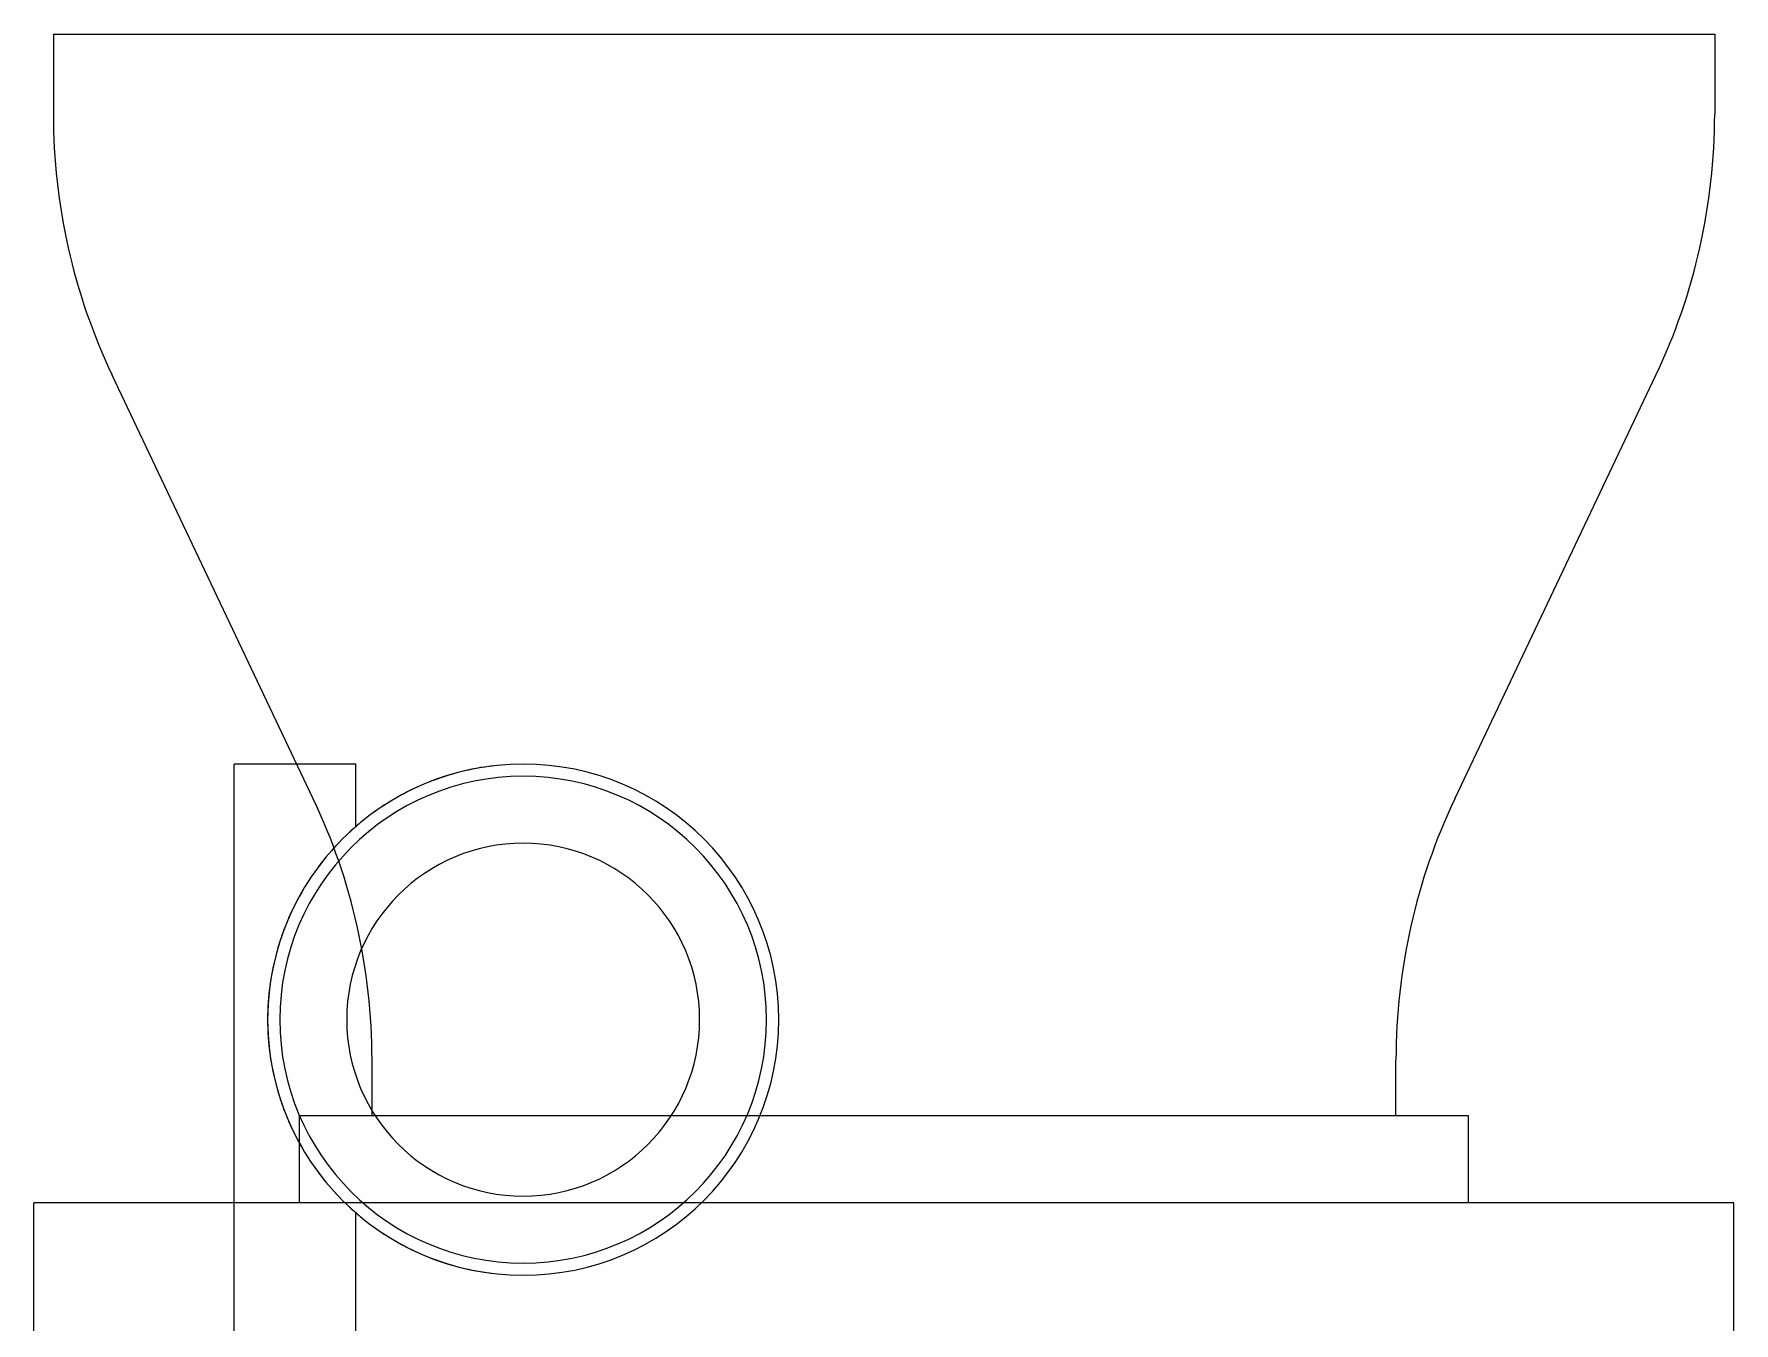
# Model space of a CAD drawing. Extents: x -181672 to 290600, y -29000 to 395522.
# Drawn here: x -171636.5 to -171357.1, y 25915 to 26126.8 of the extents above; entities that cross this region are included whole.
import ezdxf

# ---------------------------------------------------------------- set-up
doc = ezdxf.new("R2010")
doc.units = 0
doc.header["$LTSCALE"] = 10
doc.layers.add('XFM7P20PCW$0$G-IMPT', color=252, linetype='Continuous', lineweight=9)
doc.layers.add('XFM7P20PCW$0$M-PIPE--4', color=252, linetype='Continuous', lineweight=9)

# ---------------------------------------------------------------- blocks, each defined once
blk = doc.blocks.new('XFM7P20PCW$0$HTS 150A-3D_dwg-5203735-參考樓層')
at = {"layer": 'XFM7P20PCW$0$G-IMPT'}
for p, q in [((-312.74, -55), (-323, -55)), ((-323, -55), (-323, -75)), ((-312.74, -55), (-312.62, -55)), ((-312.62, -55), (-312.74, -55)), ((-249.25, -55), (-249.37, -55)), ((-249.37, -55), (-249.25, -55)), ((-212.91, -55), (-249.25, -55)), ((-212.91, -75), (-323, -75))]:
    blk.add_line(p, q, dxfattribs=at)
for radius, start, end in [(42, 0, 180), (40, 360, 180), (29, 360, 180), (42, 180, 0), (40, 180, 0), (29, 180, 0), (42, 186.8169, 201.5455), (42, 338.4545, 353.1831), (42, 204.542, 208.741), (42, 331.259, 335.458), (42, 211.8138, 215.9499), (42, 324.0501, 328.1862), (42, 219.0444, 220.9016), (42, 220.9016, 223.4653), (42, 316.5347, 319.0984), (42, 319.0984, 320.9556), (42, 225.8727, 233.1762), (42, 306.8238, 314.1273), (42, 239.3135, 246.6232), (42, 293.3768, 300.6865), (42, 249.0327, 253.6367), (42, 286.3633, 290.9673), (42, 256.1344, 283.8656)]:
    blk.add_arc((-281, -27.5), radius, start, end, dxfattribs=at)
blk = doc.blocks.new('XFM7P20PCW$0$A$Cb93b1cc9')
at = {"layer": 'XFM7P20PCW$0$G-IMPT'}
blk.add_blockref('XFM7P20PCW$0$HTS 150A-3D_dwg-5203735-參考樓層', (323, 189), dxfattribs=at)
blk = doc.blocks.new('XFM7P20PCW$0$SL150')
for p, q in [((3.96875, 13.97), (1.42875, 13.97)), ((1.42875, -13.97), (1.42875, 13.97)), ((3.96875, -13.97), (3.96875, 13.97)), ((1.42875, 9.604375), (0, 9.604375)), ((0, -9.604375), (0, 9.604375)), ((1.42875, -9.604375), (0, -9.604375)), ((3.96875, -13.97), (1.42875, -13.97))]:
    blk.add_line(p, q)
blk = doc.blocks.new('XFM7P20PCW$0$R10-6')
for p, q in [((-8.414, 0), (-8.414, -0.921)), ((-8.414, 0), (8.414, 0)), ((8.414, 0), (8.414, -0.921)), ((-9.38, -5.211), (-12.686, -12.172)), ((9.38, -5.211), (12.686, -12.172)), ((-13.653, -17.78), (-13.653, -16.462)), ((13.652, -17.78), (13.652, -16.462)), ((13.652, -17.78), (-13.653, -17.78))]:
    blk.add_line(p, q)
for centre, start, end in [((-18.414, -0.921), 334.6007, 0), ((18.414, -0.921), 180, 205.3993), ((-3.653, -16.462), 154.6007, 180), ((3.652, -16.462), 0, 25.3993)]:
    blk.add_arc(centre, 10, start, end)
blk = doc.blocks.new('XFM7P20PCW')
at = {"layer": 'XFM7P20PCW$0$M-PIPE--4', "yscale": 10, "zscale": 10}
for name, xscale, rotation in [('XFM7P20PCW$0$R10-6', 10, 180), ('XFM7P20PCW$0$SL150', -10, 90)]:
    blk.add_blockref(name, (-171496.83737, 25949.03375), dxfattribs=dict(at, xscale=xscale, rotation=rotation))
at = {"layer": 'XFM7P20PCW$0$M-PIPE--4', "rotation": 270}
blk.add_blockref('XFM7P20PCW$0$A$Cb93b1cc9', (-171717.6379, 26006.84327), dxfattribs=at)

msp = doc.modelspace()

# ---------------------------------------------------------------- block references
msp.add_blockref('XFM7P20PCW', (0, 0))

doc.saveas('drawing.dxf')
